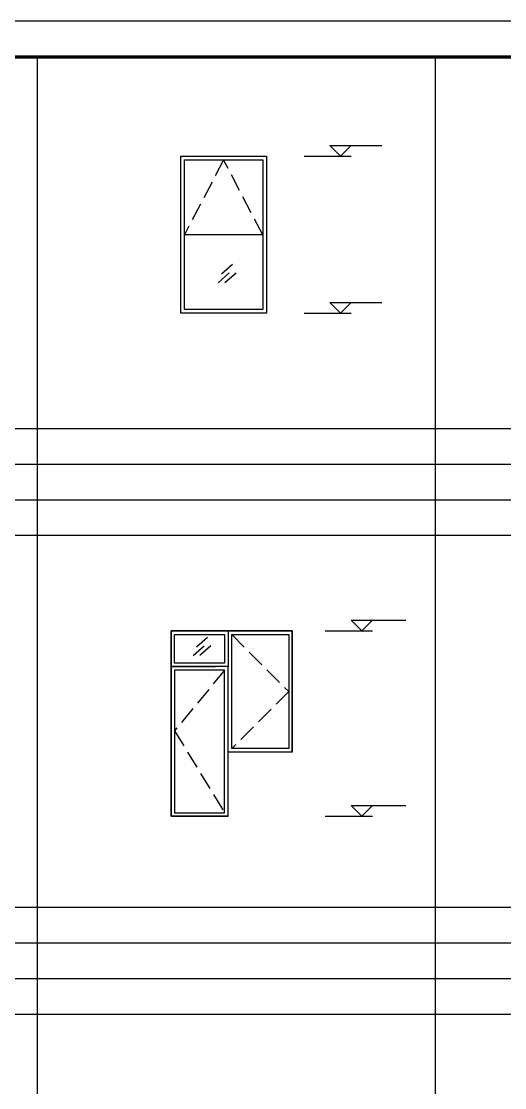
# Model space of a CAD drawing. Extents: x -737978 to 768813, y -372247 to 1140308.
# Drawn here: x -372194 to -365416, y -323921 to -308963 of the extents above; entities that cross this region are included whole.
import ezdxf

# ---------------------------------------------------------------- set-up
doc = ezdxf.new("R2010")
doc.units = 0
doc.header["$LTSCALE"] = 1000
doc.header["$MEASUREMENT"] = 0
doc.linetypes.add('DASH', pattern=[0.35, 0.25, -0.1])
for name, color, linetype in [('A-WALL-GLAZ', 141, 'CONTINUOUS'), ('DIM_ELEV', 3, 'CONTINUOUS'), ('J-ELEV-立面门窗分格线', 155, 'CONTINUOUS'), ('PUB_TITLE', 4, 'CONTINUOUS'), ('门窗开启', 8, 'CONTINUOUS')]:
    doc.layers.add(name, color=color, linetype=linetype)

msp = doc.modelspace()

# ---------------------------------------------------------------- linework, layer by layer
at = {"layer": 'A-WALL-GLAZ'}
for points in [[(-371971.3, -309462.7), (-371971.3, -329112.5)], [(-366391.3, -309462.7), (-366391.3, -329607.7)], [(-369958.2, -310854.9), (-368758.2, -310854.9)], [(-369908.2, -311954.9), (-368808.2, -311954.9)], [(-370094.7, -317514.1), (-370094.7, -320114.1), (-369294.7, -320114.1)], [(-369294.7, -320114.1), (-370094.7, -320114.1), (-370094.7, -317514.1), (-368394.7, -317514.1), (-368394.7, -319214.1)], [(-368394.7, -319214.1), (-368394.7, -317514.1), (-370094.7, -317514.1)], [(-369594.7, -317514.1), (-368841.7, -317514.1)], [(-369244.7, -319164.1), (-369244.7, -317564.1), (-368444.7, -317564.1), (-368444.7, -319164.1)], [(-368394.7, -319214.1), (-368394.7, -317514.1)], [(-368394.7, -317544.1), (-368394.7, -319214.1)], [(-370094.7, -318014.1), (-369474.2, -318014.1)], [(-369294.7, -320114.1), (-369294.7, -318014.1)], [(-368394.7, -319214.1), (-369294.7, -319214.1)], [(-368524.4, -319164.1), (-369244.7, -319164.1)], [(-368444.7, -319164.1), (-369244.7, -319164.1)]]:
    msp.add_lwpolyline(points, dxfattribs=at)
for points in [[(-369958.2, -310854.9), (-368758.2, -310854.9), (-368758.2, -313054.9), (-369958.2, -313054.9)], [(-369908.2, -310904.9), (-368808.2, -310904.9), (-368808.2, -313004.9), (-369908.2, -313004.9)], [(-369294.7, -318014.1), (-370094.7, -318014.1), (-370094.7, -317514.1), (-369294.7, -317514.1)], [(-369344.7, -317964.1), (-370044.7, -317964.1), (-370044.7, -317564.1), (-369344.7, -317564.1)], [(-370044.7, -318064.1), (-370044.7, -320064.1), (-369344.7, -320064.1), (-369344.7, -318064.1)]]:
    msp.add_lwpolyline(points, close=True, dxfattribs=at)
at = {"layer": 'DIM_ELEV'}
for p, q in [((-367717.4, -310854.9), (-367867.4, -310704.9)), ((-367867.4, -310704.9), (-367137.8, -310704.9)), ((-367717.4, -310854.9), (-367567.4, -310704.9)), ((-368230.4, -310854.9), (-367567.4, -310854.9)), ((-367717.4, -313054.9), (-367867.4, -312904.9)), ((-367867.4, -312904.9), (-367137.8, -312904.9)), ((-367717.4, -313054.9), (-367567.4, -312904.9)), ((-368230.4, -313054.9), (-367567.4, -313054.9)), ((-367420.1, -317514.1), (-367570.1, -317364.1)), ((-367570.1, -317364.1), (-366804, -317364.1)), ((-367420.1, -317514.1), (-367270.1, -317364.1)), ((-367933.2, -317514.1), (-367270.1, -317514.1)), ((-367420.1, -320114.1), (-367570.1, -319964.1)), ((-367570.1, -319964.1), (-366804, -319964.1)), ((-367420.1, -320114.1), (-367270.1, -319964.1)), ((-367933.2, -320114.1), (-367270.1, -320114.1))]:
    msp.add_line(p, q, dxfattribs=at)
at = {"layer": 'J-ELEV-立面门窗分格线', "color": 8, "linetype": 'DASH'}
for points in [[(-368808.2, -311957.6), (-369358.2, -310907.6), (-369908.2, -311957.6)], [(-369244.7, -317564.1), (-368444.7, -318364.1), (-369244.7, -319164.1)], [(-369344.7, -318064.1), (-370044.7, -318914.1), (-369344.7, -320064.1)]]:
    msp.add_lwpolyline(points, dxfattribs=at)
at = {"layer": 'PUB_TITLE'}
msp.add_lwpolyline([(-419061.3, -338662.7), (-356011.3, -338662.7), (-356011.3, -308962.7), (-419061.3, -308962.7)], close=True, dxfattribs=at)
at = {"layer": 'PUB_TITLE', "const_width": 50}
msp.add_lwpolyline([(-417811.3, -338162.7), (-356511.3, -338162.7), (-356511.3, -309462.7), (-417811.3, -309462.7)], close=True, dxfattribs=at)
at = {"layer": 'PUB_TITLE'}
for points in [[(-360811.8, -314677.7), (-417811.3, -314677.7)], [(-360811.8, -315177.7), (-417811.3, -315177.7)], [(-360811.8, -315677.7), (-417811.3, -315677.7)], [(-360811.8, -316177.7), (-417811.3, -316177.7)], [(-360811.8, -316177.7), (-417811.3, -316177.7)], [(-360811.8, -321392.7), (-417811.3, -321392.7)], [(-360811.8, -321892.7), (-417811.3, -321892.7)], [(-360811.8, -322392.7), (-417811.3, -322392.7)], [(-360811.8, -322892.7), (-417811.3, -322892.7)], [(-360811.8, -322892.7), (-417811.3, -322892.7)]]:
    msp.add_lwpolyline(points, dxfattribs=at)
at = {"layer": '门窗开启'}
for points in [[(-369387, -312506.7), (-369232, -312370.3)], [(-369433.7, -312629.1), (-369278.7, -312492.8)], [(-369338.4, -312625.3), (-369183.3, -312488.9)], [(-369739, -317736.9), (-369583.9, -317600.5)], [(-369690.4, -317855.5), (-369535.3, -317719.1)], [(-369785.7, -317859.4), (-369630.6, -317723)]]:
    msp.add_lwpolyline(points, dxfattribs=at)

doc.saveas('drawing.dxf')
